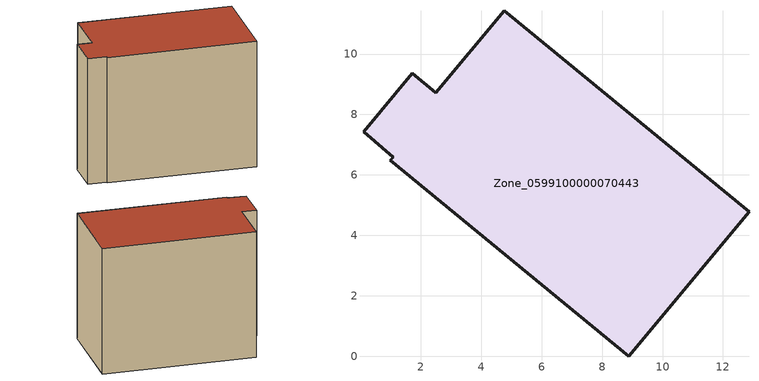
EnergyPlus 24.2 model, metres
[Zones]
Zone_0599100000070443
 floor ground (C_G): 12.86,4.78 8.88,0 1,6.48 1.09,6.58 0.11,7.43 1.71,9.37 2.5,8.71 4.76,11.43 z0
 wall outside (C_F): 2.5,8.71 1.71,9.37 0.11,7.43 1.09,6.58 1,6.48 8.88,0 12.86,4.78 4.76,11.43 2.5,8.71 z0:8.91
 roof outside (C_R): 1,6.48 8.88,0 12.86,4.78 4.76,11.43 2.5,8.71 1.71,9.37 0.11,7.43 1.09,6.58 z8.91
[BUILDING]
Pand.0599100000070443: North Axis=0; Terrain=City; Loads Convergence Tolerance Value=0.04; Temperature Convergence Tolerance Value=0.4; Solar Distribution=FullExterior; Maximum Number of Warmup Days=25; Minimum Number of Warmup Days=1
[Site:Location]
Rotterdam.The.Hague.AP_ZH_NLD Design_Conditions: Latitude=51.96; Longitude=4.45; Time Zone=1; Elevation=-4.5
[SITE:GROUNDTEMPERATURE:BUILDINGSURFACE]
18, 18, 18, 18, 18, 18, 18, 18, 18, 18, 18, 18
[MATERIAL] Thermal Absorptance=0.9; Solar Absorptance=0.7; Visible Absorptance=0.7
Name | Roughness | Thickness | Conductivity | Density | Specific Heat
G.TI.1946-1964 | MediumSmooth | 0.15 | 1 | 540 | 1210
F.TI.1946-1964 | Rough | 0.3 | 0.857143 | 1920 | 840
R.TI.1946-1964 | MediumRough | 0.2 | 0.277778 | 1500 | 1000
[CONSTRUCTION]
C_G: G.TI.1946-1964
C_F: F.TI.1946-1964
C_R: R.TI.1946-1964
[ZONE]
Zone_0599100000070443: Type=1; Multiplier=1; Ceiling Height=Autocalculate; Volume=Autocalculate; Floor Area=autocalculate; Part of Total Floor Area=Yes
[ZONEINFILTRATION:DESIGNFLOWRATE]
Infil_Zone_0599100000070443: Zone or ZoneList or Space or SpaceList=Zone_0599100000070443; Schedule=AlwaysOn; Design Flow Rate Calculation Method=Flow/Area; Flow Rate per Floor Area=0.003; Constant Term Coefficient=1; Temperature Term Coefficient=0; Velocity Term Coefficient=0; Velocity Squared Term Coefficient=0
[HVACTEMPLATE:ZONE:IDEALLOADSAIRSYSTEM]
Zone_0599100000070443: Maximum Heating Supply Air Temperature=50; Minimum Cooling Supply Air Temperature=13; Maximum Heating Supply Air Humidity Ratio=0.0156; Minimum Cooling Supply Air Humidity Ratio=0.0077; Heating Limit=NoLimit; Cooling Limit=NoLimit; Dehumidification Control Type=ConstantSensibleHeatRatio; Cooling Sensible Heat Ratio=0.7; Dehumidification Setpoint=60; Humidification Control Type=None; Humidification Setpoint=30; Outdoor Air Method=None; Outdoor Air Flow Rate per Person=0.00944; Outdoor Air Flow Rate per Zone Floor Area=0; Outdoor Air Flow Rate per Zone=0; Demand Controlled Ventilation Type=None; Outdoor Air Economizer Type=NoEconomizer; Heat Recovery Type=None; Sensible Heat Recovery Effectiveness=0.7; Latent Heat Recovery Effectiveness=0.65
[ZONECONTROL:THERMOSTAT]
ThermostatControl_Zone_0599100000070443: Zone or ZoneList=Zone_0599100000070443; Control Type Schedule=DualSetpointControlType; Control 1=Thermostat_Zone_0599100000070443; Temperature Difference Between Cutout And Setpoint=0
[THERMOSTATSETPOINT:DUALSETPOINT]
Thermostat_Zone_0599100000070443: Heating Setpoint Temperature Schedule=HeatingSetpoint_Zone_0599100000070443; Cooling Setpoint Temperature Schedule=CoolingSetpoint_Zone_0599100000070443
[SCHEDULE:COMPACT]
HeatingSetpoint_Zone_0599100000070443: Through: 12/31, For: AllDays, Until: 24:00, 21
CoolingSetpoint_Zone_0599100000070443: Through: 12/31, For: AllDays, Until: 24:00, 24
DualSetpointControlType: Through: 12/31, For: AllDays, Until: 24:00, 4
AlwaysOn: Through: 12/31, For: AllDays, Until: 24:00, 1
